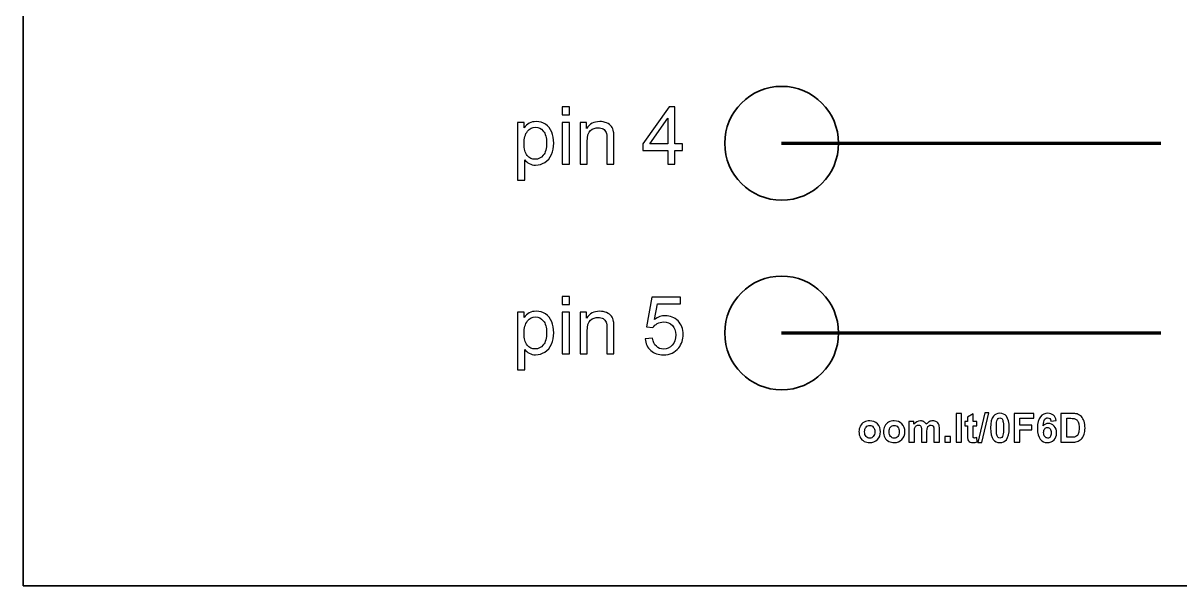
# Model space of a CAD drawing. Header units: centimetres. Extents: x -13 to -8, y -16.52 to -13.18.
# Drawn here: x -13 to -9.95, y -16.517 to -15.033 of the extents above; entities that cross this region are included whole.
import ezdxf

# ---------------------------------------------------------------- set-up
doc = ezdxf.new("R2010")
doc.units = ezdxf.units.CM
doc.header["$MEASUREMENT"] = 0
doc.layers.add('Layer 1', color=7, linetype='Continuous')

msp = doc.modelspace()

# ---------------------------------------------------------------- linework, layer by layer
at = {"layer": 'Layer 1', "color": 7, "lineweight": 35}
msp.add_lwpolyline([(-13, -16.51667), (-8, -16.51667), (-8, -13.18333), (-13, -13.18333), (-13, -16.51667)], close=True, dxfattribs=at)
at = {"layer": 'Layer 1', "color": 250, "lineweight": 35}
for centre in [(-11, -15.35), (-11, -15.85)]:
    msp.add_ellipse(centre, major_axis=(0, 0.15), ratio=1, dxfattribs=at)
at = {"layer": 'Layer 1', "color": 250}
for points, knots in [([(-11.57831, -15.27495), (-11.57831, -15.27495), (-11.57831, -15.25354), (-11.57831, -15.25354), (-11.57831, -15.25354), (-11.57831, -15.25354), (-11.55968, -15.25354), (-11.55968, -15.25354), (-11.55968, -15.25354), (-11.55968, -15.25354), (-11.55968, -15.27495), (-11.55968, -15.27495), (-11.55968, -15.27495), (-11.55968, -15.27495), (-11.57831, -15.27495), (-11.57831, -15.27495)], [0, 0, 0, 0, 0.25, 0.25, 0.25, 0.25, 0.5, 0.5, 0.5, 0.5, 0.75, 0.75, 0.75, 0.75, 1, 1, 1, 1]), ([(-11.30039, -15.40506), (-11.30039, -15.40506), (-11.30039, -15.36879), (-11.30039, -15.36879), (-11.30039, -15.36879), (-11.30039, -15.36879), (-11.36611, -15.36879), (-11.36611, -15.36879), (-11.36611, -15.36879), (-11.36611, -15.36879), (-11.36611, -15.35172), (-11.36611, -15.35172), (-11.36611, -15.35172), (-11.36611, -15.35172), (-11.29696, -15.25354), (-11.29696, -15.25354), (-11.29696, -15.25354), (-11.29696, -15.25354), (-11.28176, -15.25354), (-11.28176, -15.25354), (-11.28176, -15.25354), (-11.28176, -15.25354), (-11.28176, -15.35172), (-11.28176, -15.35172), (-11.28176, -15.35172), (-11.28176, -15.35172), (-11.2613, -15.35172), (-11.2613, -15.35172), (-11.2613, -15.35172), (-11.2613, -15.35172), (-11.2613, -15.36879), (-11.2613, -15.36879), (-11.2613, -15.36879), (-11.2613, -15.36879), (-11.28176, -15.36879), (-11.28176, -15.36879), (-11.28176, -15.36879), (-11.28176, -15.36879), (-11.28176, -15.40506), (-11.28176, -15.40506), (-11.28176, -15.40506), (-11.28176, -15.40506), (-11.30039, -15.40506), (-11.30039, -15.40506)], [0, 0, 0, 0, 0.0909091, 0.0909091, 0.0909091, 0.0909091, 0.1818182, 0.1818182, 0.1818182, 0.1818182, 0.2727273, 0.2727273, 0.2727273, 0.2727273, 0.3636364, 0.3636364, 0.3636364, 0.3636364, 0.4545455, 0.4545455, 0.4545455, 0.4545455, 0.5454545, 0.5454545, 0.5454545, 0.5454545, 0.6363636, 0.6363636, 0.6363636, 0.6363636, 0.7272727, 0.7272727, 0.7272727, 0.7272727, 0.8181818, 0.8181818, 0.8181818, 0.8181818, 0.9090909, 0.9090909, 0.9090909, 0.9090909, 1, 1, 1, 1]), ([(-11.6961, -15.44711), (-11.6961, -15.44711), (-11.6961, -15.29531), (-11.6961, -15.29531), (-11.6961, -15.29531), (-11.6961, -15.29531), (-11.67917, -15.29531), (-11.67917, -15.29531), (-11.67917, -15.29531), (-11.67917, -15.29531), (-11.67917, -15.30956), (-11.67917, -15.30956), (-11.67917, -15.30956), (-11.67518, -15.30399), (-11.67066, -15.29979), (-11.66562, -15.297), (-11.66562, -15.297), (-11.66061, -15.29422), (-11.65451, -15.2928), (-11.64735, -15.2928), (-11.64735, -15.2928), (-11.63796, -15.2928), (-11.62971, -15.29524), (-11.62254, -15.30004), (-11.62254, -15.30004), (-11.61535, -15.30487), (-11.60995, -15.31168), (-11.60632, -15.32046), (-11.60632, -15.32046), (-11.60265, -15.32925), (-11.60081, -15.33888), (-11.60081, -15.34936), (-11.60081, -15.34936), (-11.60081, -15.36057), (-11.60282, -15.3707), (-11.60688, -15.37969), (-11.60688, -15.37969), (-11.6109, -15.38869), (-11.61676, -15.39557), (-11.62445, -15.40037), (-11.62445, -15.40037), (-11.63214, -15.40513), (-11.64022, -15.40753), (-11.64869, -15.40753), (-11.64869, -15.40753), (-11.65489, -15.40753), (-11.66043, -15.40622), (-11.66537, -15.40361), (-11.66537, -15.40361), (-11.67031, -15.401), (-11.67433, -15.39769), (-11.67751, -15.3937), (-11.67751, -15.3937), (-11.67751, -15.3937), (-11.67751, -15.44711), (-11.67751, -15.44711), (-11.67751, -15.44711), (-11.67751, -15.44711), (-11.6961, -15.44711), (-11.6961, -15.44711)], [0, 0, 0, 0, 0.0666667, 0.0666667, 0.0666667, 0.0666667, 0.1333333, 0.1333333, 0.1333333, 0.1333333, 0.2, 0.2, 0.2, 0.2, 0.2666667, 0.2666667, 0.2666667, 0.2666667, 0.3333333, 0.3333333, 0.3333333, 0.3333333, 0.4, 0.4, 0.4, 0.4, 0.4666667, 0.4666667, 0.4666667, 0.4666667, 0.5333333, 0.5333333, 0.5333333, 0.5333333, 0.6, 0.6, 0.6, 0.6, 0.6666667, 0.6666667, 0.6666667, 0.6666667, 0.7333333, 0.7333333, 0.7333333, 0.7333333, 0.8, 0.8, 0.8, 0.8, 0.8666667, 0.8666667, 0.8666667, 0.8666667, 0.9333333, 0.9333333, 0.9333333, 0.9333333, 1, 1, 1, 1]), ([(-11.67927, -15.3508), (-11.67927, -15.36491), (-11.67641, -15.37536), (-11.6707, -15.38213), (-11.6707, -15.38213), (-11.66498, -15.38887), (-11.65803, -15.39225), (-11.64992, -15.39225), (-11.64992, -15.39225), (-11.64167, -15.39225), (-11.63457, -15.38876), (-11.62868, -15.38174), (-11.62868, -15.38174), (-11.62279, -15.37476), (-11.61983, -15.36393), (-11.61983, -15.34925), (-11.61983, -15.34925), (-11.61983, -15.33524), (-11.62272, -15.3248), (-11.62847, -15.31782), (-11.62847, -15.31782), (-11.63422, -15.31087), (-11.6411, -15.30737), (-11.64907, -15.30737), (-11.64907, -15.30737), (-11.65701, -15.30737), (-11.66403, -15.31108), (-11.67013, -15.31849), (-11.67013, -15.31849), (-11.67624, -15.3259), (-11.67927, -15.33669), (-11.67927, -15.3508)], [0, 0, 0, 0, 0.125, 0.125, 0.125, 0.125, 0.25, 0.25, 0.25, 0.25, 0.375, 0.375, 0.375, 0.375, 0.5, 0.5, 0.5, 0.5, 0.625, 0.625, 0.625, 0.625, 0.75, 0.75, 0.75, 0.75, 0.875, 0.875, 0.875, 0.875, 1, 1, 1, 1]), ([(-11.57831, -15.40506), (-11.57831, -15.40506), (-11.57831, -15.29531), (-11.57831, -15.29531), (-11.57831, -15.29531), (-11.57831, -15.29531), (-11.55968, -15.29531), (-11.55968, -15.29531), (-11.55968, -15.29531), (-11.55968, -15.29531), (-11.55968, -15.40506), (-11.55968, -15.40506), (-11.55968, -15.40506), (-11.55968, -15.40506), (-11.57831, -15.40506), (-11.57831, -15.40506)], [0, 0, 0, 0, 0.25, 0.25, 0.25, 0.25, 0.5, 0.5, 0.5, 0.5, 0.75, 0.75, 0.75, 0.75, 1, 1, 1, 1]), ([(-11.53135, -15.40506), (-11.53135, -15.40506), (-11.53135, -15.29531), (-11.53135, -15.29531), (-11.53135, -15.29531), (-11.53135, -15.29531), (-11.51463, -15.29531), (-11.51463, -15.29531), (-11.51463, -15.29531), (-11.51463, -15.29531), (-11.51463, -15.3109), (-11.51463, -15.3109), (-11.51463, -15.3109), (-11.50655, -15.29884), (-11.49491, -15.2928), (-11.4797, -15.2928), (-11.4797, -15.2928), (-11.47307, -15.2928), (-11.467, -15.294), (-11.46146, -15.29637), (-11.46146, -15.29637), (-11.45589, -15.29877), (-11.45176, -15.30187), (-11.44901, -15.30575), (-11.44901, -15.30575), (-11.44622, -15.3096), (-11.44432, -15.31418), (-11.44319, -15.31947), (-11.44319, -15.31947), (-11.44252, -15.32293), (-11.44217, -15.32896), (-11.44217, -15.33757), (-11.44217, -15.33757), (-11.44217, -15.33757), (-11.44217, -15.40506), (-11.44217, -15.40506), (-11.44217, -15.40506), (-11.44217, -15.40506), (-11.46079, -15.40506), (-11.46079, -15.40506), (-11.46079, -15.40506), (-11.46079, -15.40506), (-11.46079, -15.33828), (-11.46079, -15.33828), (-11.46079, -15.33828), (-11.46079, -15.33073), (-11.4615, -15.32505), (-11.46295, -15.32127), (-11.46295, -15.32127), (-11.46439, -15.31753), (-11.46697, -15.31454), (-11.47064, -15.31231), (-11.47064, -15.31231), (-11.47434, -15.31006), (-11.47864, -15.30893), (-11.48362, -15.30893), (-11.48362, -15.30893), (-11.49156, -15.30893), (-11.49836, -15.31147), (-11.50415, -15.31648), (-11.50415, -15.31648), (-11.5099, -15.32152), (-11.51276, -15.33105), (-11.51276, -15.34512), (-11.51276, -15.34512), (-11.51276, -15.34512), (-11.51276, -15.40506), (-11.51276, -15.40506), (-11.51276, -15.40506), (-11.51276, -15.40506), (-11.53135, -15.40506), (-11.53135, -15.40506)], [0, 0, 0, 0, 0.0555556, 0.0555556, 0.0555556, 0.0555556, 0.1111111, 0.1111111, 0.1111111, 0.1111111, 0.1666667, 0.1666667, 0.1666667, 0.1666667, 0.2222222, 0.2222222, 0.2222222, 0.2222222, 0.2777778, 0.2777778, 0.2777778, 0.2777778, 0.3333333, 0.3333333, 0.3333333, 0.3333333, 0.3888889, 0.3888889, 0.3888889, 0.3888889, 0.4444444, 0.4444444, 0.4444444, 0.4444444, 0.5, 0.5, 0.5, 0.5, 0.5555556, 0.5555556, 0.5555556, 0.5555556, 0.6111111, 0.6111111, 0.6111111, 0.6111111, 0.6666667, 0.6666667, 0.6666667, 0.6666667, 0.7222222, 0.7222222, 0.7222222, 0.7222222, 0.7777778, 0.7777778, 0.7777778, 0.7777778, 0.8333333, 0.8333333, 0.8333333, 0.8333333, 0.8888889, 0.8888889, 0.8888889, 0.8888889, 0.9444444, 0.9444444, 0.9444444, 0.9444444, 1, 1, 1, 1]), ([(-11.30039, -15.35172), (-11.30039, -15.35172), (-11.30039, -15.28342), (-11.30039, -15.28342), (-11.30039, -15.28342), (-11.30039, -15.28342), (-11.3478, -15.35172), (-11.3478, -15.35172), (-11.3478, -15.35172), (-11.3478, -15.35172), (-11.30039, -15.35172), (-11.30039, -15.35172)], [0, 0, 0, 0, 0.3333333, 0.3333333, 0.3333333, 0.3333333, 0.6666667, 0.6666667, 0.6666667, 0.6666667, 1, 1, 1, 1]), ([(-11.57831, -15.77495), (-11.57831, -15.77495), (-11.57831, -15.75354), (-11.57831, -15.75354), (-11.57831, -15.75354), (-11.57831, -15.75354), (-11.55968, -15.75354), (-11.55968, -15.75354), (-11.55968, -15.75354), (-11.55968, -15.75354), (-11.55968, -15.77495), (-11.55968, -15.77495), (-11.55968, -15.77495), (-11.55968, -15.77495), (-11.57831, -15.77495), (-11.57831, -15.77495)], [0, 0, 0, 0, 0.25, 0.25, 0.25, 0.25, 0.5, 0.5, 0.5, 0.5, 0.75, 0.75, 0.75, 0.75, 1, 1, 1, 1]), ([(-11.36001, -15.86537), (-11.36001, -15.86537), (-11.34046, -15.86371), (-11.34046, -15.86371), (-11.34046, -15.86371), (-11.33902, -15.87324), (-11.33566, -15.88037), (-11.33041, -15.88516), (-11.33041, -15.88516), (-11.32512, -15.88996), (-11.31877, -15.89236), (-11.31132, -15.89236), (-11.31132, -15.89236), (-11.30236, -15.89236), (-11.29478, -15.88897), (-11.2886, -15.88223), (-11.2886, -15.88223), (-11.28239, -15.87546), (-11.27929, -15.8665), (-11.27929, -15.85535), (-11.27929, -15.85535), (-11.27929, -15.84473), (-11.28225, -15.83637), (-11.28821, -15.83023), (-11.28821, -15.83023), (-11.29418, -15.8241), (-11.30197, -15.82103), (-11.31164, -15.82103), (-11.31164, -15.82103), (-11.31764, -15.82103), (-11.32303, -15.8224), (-11.32787, -15.82512), (-11.32787, -15.82512), (-11.3327, -15.82784), (-11.33648, -15.83136), (-11.33923, -15.8357), (-11.33923, -15.8357), (-11.33923, -15.8357), (-11.35669, -15.83344), (-11.35669, -15.83344), (-11.35669, -15.83344), (-11.35669, -15.83344), (-11.34201, -15.75562), (-11.34201, -15.75562), (-11.34201, -15.75562), (-11.34201, -15.75562), (-11.26666, -15.75562), (-11.26666, -15.75562), (-11.26666, -15.75562), (-11.26666, -15.75562), (-11.26666, -15.7734), (-11.26666, -15.7734), (-11.26666, -15.7734), (-11.26666, -15.7734), (-11.32713, -15.7734), (-11.32713, -15.7734), (-11.32713, -15.7734), (-11.32713, -15.7734), (-11.33531, -15.81411), (-11.33531, -15.81411), (-11.33531, -15.81411), (-11.32621, -15.80776), (-11.31665, -15.80459), (-11.30666, -15.80459), (-11.30666, -15.80459), (-11.29344, -15.80459), (-11.28229, -15.80917), (-11.27319, -15.81835), (-11.27319, -15.81835), (-11.26408, -15.82752), (-11.25953, -15.8393), (-11.25953, -15.85369), (-11.25953, -15.85369), (-11.25953, -15.86742), (-11.26355, -15.87927), (-11.27153, -15.88926), (-11.27153, -15.88926), (-11.28126, -15.9015), (-11.29453, -15.90764), (-11.31132, -15.90764), (-11.31132, -15.90764), (-11.32512, -15.90764), (-11.33637, -15.90379), (-11.34508, -15.89606), (-11.34508, -15.89606), (-11.3538, -15.88834), (-11.35877, -15.87811), (-11.36001, -15.86537)], [0, 0, 0, 0, 0.0454545, 0.0454545, 0.0454545, 0.0454545, 0.0909091, 0.0909091, 0.0909091, 0.0909091, 0.1363636, 0.1363636, 0.1363636, 0.1363636, 0.1818182, 0.1818182, 0.1818182, 0.1818182, 0.2272727, 0.2272727, 0.2272727, 0.2272727, 0.2727273, 0.2727273, 0.2727273, 0.2727273, 0.3181818, 0.3181818, 0.3181818, 0.3181818, 0.3636364, 0.3636364, 0.3636364, 0.3636364, 0.4090909, 0.4090909, 0.4090909, 0.4090909, 0.4545455, 0.4545455, 0.4545455, 0.4545455, 0.5, 0.5, 0.5, 0.5, 0.5454545, 0.5454545, 0.5454545, 0.5454545, 0.5909091, 0.5909091, 0.5909091, 0.5909091, 0.6363636, 0.6363636, 0.6363636, 0.6363636, 0.6818182, 0.6818182, 0.6818182, 0.6818182, 0.7272727, 0.7272727, 0.7272727, 0.7272727, 0.7727273, 0.7727273, 0.7727273, 0.7727273, 0.8181818, 0.8181818, 0.8181818, 0.8181818, 0.8636364, 0.8636364, 0.8636364, 0.8636364, 0.9090909, 0.9090909, 0.9090909, 0.9090909, 0.9545455, 0.9545455, 0.9545455, 0.9545455, 1, 1, 1, 1]), ([(-11.6961, -15.94711), (-11.6961, -15.94711), (-11.6961, -15.79531), (-11.6961, -15.79531), (-11.6961, -15.79531), (-11.6961, -15.79531), (-11.67917, -15.79531), (-11.67917, -15.79531), (-11.67917, -15.79531), (-11.67917, -15.79531), (-11.67917, -15.80956), (-11.67917, -15.80956), (-11.67917, -15.80956), (-11.67518, -15.80399), (-11.67066, -15.79979), (-11.66562, -15.797), (-11.66562, -15.797), (-11.66061, -15.79422), (-11.65451, -15.7928), (-11.64735, -15.7928), (-11.64735, -15.7928), (-11.63796, -15.7928), (-11.62971, -15.79524), (-11.62254, -15.80004), (-11.62254, -15.80004), (-11.61535, -15.80487), (-11.60995, -15.81168), (-11.60632, -15.82046), (-11.60632, -15.82046), (-11.60265, -15.82925), (-11.60081, -15.83888), (-11.60081, -15.84936), (-11.60081, -15.84936), (-11.60081, -15.86057), (-11.60282, -15.8707), (-11.60688, -15.87969), (-11.60688, -15.87969), (-11.6109, -15.88869), (-11.61676, -15.89557), (-11.62445, -15.90037), (-11.62445, -15.90037), (-11.63214, -15.90513), (-11.64022, -15.90753), (-11.64869, -15.90753), (-11.64869, -15.90753), (-11.65489, -15.90753), (-11.66043, -15.90622), (-11.66537, -15.90361), (-11.66537, -15.90361), (-11.67031, -15.901), (-11.67433, -15.89769), (-11.67751, -15.8937), (-11.67751, -15.8937), (-11.67751, -15.8937), (-11.67751, -15.94711), (-11.67751, -15.94711), (-11.67751, -15.94711), (-11.67751, -15.94711), (-11.6961, -15.94711), (-11.6961, -15.94711)], [0, 0, 0, 0, 0.0666667, 0.0666667, 0.0666667, 0.0666667, 0.1333333, 0.1333333, 0.1333333, 0.1333333, 0.2, 0.2, 0.2, 0.2, 0.2666667, 0.2666667, 0.2666667, 0.2666667, 0.3333333, 0.3333333, 0.3333333, 0.3333333, 0.4, 0.4, 0.4, 0.4, 0.4666667, 0.4666667, 0.4666667, 0.4666667, 0.5333333, 0.5333333, 0.5333333, 0.5333333, 0.6, 0.6, 0.6, 0.6, 0.6666667, 0.6666667, 0.6666667, 0.6666667, 0.7333333, 0.7333333, 0.7333333, 0.7333333, 0.8, 0.8, 0.8, 0.8, 0.8666667, 0.8666667, 0.8666667, 0.8666667, 0.9333333, 0.9333333, 0.9333333, 0.9333333, 1, 1, 1, 1]), ([(-11.57831, -15.90506), (-11.57831, -15.90506), (-11.57831, -15.79531), (-11.57831, -15.79531), (-11.57831, -15.79531), (-11.57831, -15.79531), (-11.55968, -15.79531), (-11.55968, -15.79531), (-11.55968, -15.79531), (-11.55968, -15.79531), (-11.55968, -15.90506), (-11.55968, -15.90506), (-11.55968, -15.90506), (-11.55968, -15.90506), (-11.57831, -15.90506), (-11.57831, -15.90506)], [0, 0, 0, 0, 0.25, 0.25, 0.25, 0.25, 0.5, 0.5, 0.5, 0.5, 0.75, 0.75, 0.75, 0.75, 1, 1, 1, 1]), ([(-11.53135, -15.90506), (-11.53135, -15.90506), (-11.53135, -15.79531), (-11.53135, -15.79531), (-11.53135, -15.79531), (-11.53135, -15.79531), (-11.51463, -15.79531), (-11.51463, -15.79531), (-11.51463, -15.79531), (-11.51463, -15.79531), (-11.51463, -15.8109), (-11.51463, -15.8109), (-11.51463, -15.8109), (-11.50655, -15.79884), (-11.49491, -15.7928), (-11.4797, -15.7928), (-11.4797, -15.7928), (-11.47307, -15.7928), (-11.467, -15.794), (-11.46146, -15.79637), (-11.46146, -15.79637), (-11.45589, -15.79877), (-11.45176, -15.80187), (-11.44901, -15.80575), (-11.44901, -15.80575), (-11.44622, -15.8096), (-11.44432, -15.81418), (-11.44319, -15.81947), (-11.44319, -15.81947), (-11.44252, -15.82293), (-11.44217, -15.82896), (-11.44217, -15.83757), (-11.44217, -15.83757), (-11.44217, -15.83757), (-11.44217, -15.90506), (-11.44217, -15.90506), (-11.44217, -15.90506), (-11.44217, -15.90506), (-11.46079, -15.90506), (-11.46079, -15.90506), (-11.46079, -15.90506), (-11.46079, -15.90506), (-11.46079, -15.83828), (-11.46079, -15.83828), (-11.46079, -15.83828), (-11.46079, -15.83073), (-11.4615, -15.82505), (-11.46295, -15.82127), (-11.46295, -15.82127), (-11.46439, -15.81753), (-11.46697, -15.81454), (-11.47064, -15.81231), (-11.47064, -15.81231), (-11.47434, -15.81006), (-11.47864, -15.80893), (-11.48362, -15.80893), (-11.48362, -15.80893), (-11.49156, -15.80893), (-11.49836, -15.81147), (-11.50415, -15.81648), (-11.50415, -15.81648), (-11.5099, -15.82152), (-11.51276, -15.83105), (-11.51276, -15.84512), (-11.51276, -15.84512), (-11.51276, -15.84512), (-11.51276, -15.90506), (-11.51276, -15.90506), (-11.51276, -15.90506), (-11.51276, -15.90506), (-11.53135, -15.90506), (-11.53135, -15.90506)], [0, 0, 0, 0, 0.0555556, 0.0555556, 0.0555556, 0.0555556, 0.1111111, 0.1111111, 0.1111111, 0.1111111, 0.1666667, 0.1666667, 0.1666667, 0.1666667, 0.2222222, 0.2222222, 0.2222222, 0.2222222, 0.2777778, 0.2777778, 0.2777778, 0.2777778, 0.3333333, 0.3333333, 0.3333333, 0.3333333, 0.3888889, 0.3888889, 0.3888889, 0.3888889, 0.4444444, 0.4444444, 0.4444444, 0.4444444, 0.5, 0.5, 0.5, 0.5, 0.5555556, 0.5555556, 0.5555556, 0.5555556, 0.6111111, 0.6111111, 0.6111111, 0.6111111, 0.6666667, 0.6666667, 0.6666667, 0.6666667, 0.7222222, 0.7222222, 0.7222222, 0.7222222, 0.7777778, 0.7777778, 0.7777778, 0.7777778, 0.8333333, 0.8333333, 0.8333333, 0.8333333, 0.8888889, 0.8888889, 0.8888889, 0.8888889, 0.9444444, 0.9444444, 0.9444444, 0.9444444, 1, 1, 1, 1]), ([(-11.67927, -15.8508), (-11.67927, -15.86491), (-11.67641, -15.87536), (-11.6707, -15.88213), (-11.6707, -15.88213), (-11.66498, -15.88887), (-11.65803, -15.89225), (-11.64992, -15.89225), (-11.64992, -15.89225), (-11.64167, -15.89225), (-11.63457, -15.88876), (-11.62868, -15.88174), (-11.62868, -15.88174), (-11.62279, -15.87476), (-11.61983, -15.86393), (-11.61983, -15.84925), (-11.61983, -15.84925), (-11.61983, -15.83524), (-11.62272, -15.8248), (-11.62847, -15.81782), (-11.62847, -15.81782), (-11.63422, -15.81087), (-11.6411, -15.80737), (-11.64907, -15.80737), (-11.64907, -15.80737), (-11.65701, -15.80737), (-11.66403, -15.81108), (-11.67013, -15.81849), (-11.67013, -15.81849), (-11.67624, -15.8259), (-11.67927, -15.83669), (-11.67927, -15.8508)], [0, 0, 0, 0, 0.125, 0.125, 0.125, 0.125, 0.25, 0.25, 0.25, 0.25, 0.375, 0.375, 0.375, 0.375, 0.5, 0.5, 0.5, 0.5, 0.625, 0.625, 0.625, 0.625, 0.75, 0.75, 0.75, 0.75, 0.875, 0.875, 0.875, 0.875, 1, 1, 1, 1]), ([(-10.53998, -16.13788), (-10.53998, -16.13788), (-10.53998, -16.06212), (-10.53998, -16.06212), (-10.53998, -16.06212), (-10.53998, -16.06212), (-10.52546, -16.06212), (-10.52546, -16.06212), (-10.52546, -16.06212), (-10.52546, -16.06212), (-10.52546, -16.13788), (-10.52546, -16.13788), (-10.52546, -16.13788), (-10.52546, -16.13788), (-10.53998, -16.13788), (-10.53998, -16.13788)], [0, 0, 0, 0, 0.25, 0.25, 0.25, 0.25, 0.5, 0.5, 0.5, 0.5, 0.75, 0.75, 0.75, 0.75, 1, 1, 1, 1]), ([(-10.48543, -16.08301), (-10.48543, -16.08301), (-10.48543, -16.09458), (-10.48543, -16.09458), (-10.48543, -16.09458), (-10.48543, -16.09458), (-10.49534, -16.09458), (-10.49534, -16.09458), (-10.49534, -16.09458), (-10.49534, -16.09458), (-10.49534, -16.1167), (-10.49534, -16.1167), (-10.49534, -16.1167), (-10.49534, -16.12118), (-10.49525, -16.12379), (-10.49506, -16.12453), (-10.49506, -16.12453), (-10.49486, -16.12527), (-10.49444, -16.12587), (-10.49377, -16.12636), (-10.49377, -16.12636), (-10.4931, -16.12684), (-10.49227, -16.12709), (-10.49132, -16.12709), (-10.49132, -16.12709), (-10.48996, -16.12709), (-10.48802, -16.12661), (-10.48546, -16.12569), (-10.48546, -16.12569), (-10.48546, -16.12569), (-10.48423, -16.13695), (-10.48423, -16.13695), (-10.48423, -16.13695), (-10.48761, -16.13839), (-10.49142, -16.13911), (-10.49571, -16.13911), (-10.49571, -16.13911), (-10.49832, -16.13911), (-10.50068, -16.13867), (-10.50278, -16.13781), (-10.50278, -16.13781), (-10.50488, -16.13693), (-10.50642, -16.13578), (-10.5074, -16.13439), (-10.5074, -16.13439), (-10.50839, -16.13299), (-10.50906, -16.13111), (-10.50945, -16.12873), (-10.50945, -16.12873), (-10.50975, -16.12705), (-10.50991, -16.12363), (-10.50991, -16.1185), (-10.50991, -16.1185), (-10.50991, -16.1185), (-10.50991, -16.09458), (-10.50991, -16.09458), (-10.50991, -16.09458), (-10.50991, -16.09458), (-10.51657, -16.09458), (-10.51657, -16.09458), (-10.51657, -16.09458), (-10.51657, -16.09458), (-10.51657, -16.08301), (-10.51657, -16.08301), (-10.51657, -16.08301), (-10.51657, -16.08301), (-10.50991, -16.08301), (-10.50991, -16.08301), (-10.50991, -16.08301), (-10.50991, -16.08301), (-10.50991, -16.07209), (-10.50991, -16.07209), (-10.50991, -16.07209), (-10.50991, -16.07209), (-10.49534, -16.06362), (-10.49534, -16.06362), (-10.49534, -16.06362), (-10.49534, -16.06362), (-10.49534, -16.08301), (-10.49534, -16.08301), (-10.49534, -16.08301), (-10.49534, -16.08301), (-10.48543, -16.08301), (-10.48543, -16.08301)], [0, 0, 0, 0, 0.047619, 0.047619, 0.047619, 0.047619, 0.0952381, 0.0952381, 0.0952381, 0.0952381, 0.1428571, 0.1428571, 0.1428571, 0.1428571, 0.1904762, 0.1904762, 0.1904762, 0.1904762, 0.2380952, 0.2380952, 0.2380952, 0.2380952, 0.2857143, 0.2857143, 0.2857143, 0.2857143, 0.3333333, 0.3333333, 0.3333333, 0.3333333, 0.3809524, 0.3809524, 0.3809524, 0.3809524, 0.4285714, 0.4285714, 0.4285714, 0.4285714, 0.4761905, 0.4761905, 0.4761905, 0.4761905, 0.5238095, 0.5238095, 0.5238095, 0.5238095, 0.5714286, 0.5714286, 0.5714286, 0.5714286, 0.6190476, 0.6190476, 0.6190476, 0.6190476, 0.6666667, 0.6666667, 0.6666667, 0.6666667, 0.7142857, 0.7142857, 0.7142857, 0.7142857, 0.7619048, 0.7619048, 0.7619048, 0.7619048, 0.8095238, 0.8095238, 0.8095238, 0.8095238, 0.8571429, 0.8571429, 0.8571429, 0.8571429, 0.9047619, 0.9047619, 0.9047619, 0.9047619, 0.952381, 0.952381, 0.952381, 0.952381, 1, 1, 1, 1]), ([(-10.4831, -16.13917), (-10.4831, -16.13917), (-10.46433, -16.06084), (-10.46433, -16.06084), (-10.46433, -16.06084), (-10.46433, -16.06084), (-10.45343, -16.06084), (-10.45343, -16.06084), (-10.45343, -16.06084), (-10.45343, -16.06084), (-10.47239, -16.13917), (-10.47239, -16.13917), (-10.47239, -16.13917), (-10.47239, -16.13917), (-10.4831, -16.13917), (-10.4831, -16.13917)], [0, 0, 0, 0, 0.25, 0.25, 0.25, 0.25, 0.5, 0.5, 0.5, 0.5, 0.75, 0.75, 0.75, 0.75, 1, 1, 1, 1]), ([(-10.42451, -16.06181), (-10.41715, -16.06181), (-10.41142, -16.06443), (-10.40729, -16.06967), (-10.40729, -16.06967), (-10.40237, -16.07586), (-10.3999, -16.08615), (-10.3999, -16.10052), (-10.3999, -16.10052), (-10.3999, -16.11484), (-10.40239, -16.12515), (-10.40735, -16.13142), (-10.40735, -16.13142), (-10.41144, -16.13659), (-10.41715, -16.13917), (-10.42451, -16.13917), (-10.42451, -16.13917), (-10.43186, -16.13917), (-10.43781, -16.13635), (-10.44232, -16.13067), (-10.44232, -16.13067), (-10.44684, -16.125), (-10.4491, -16.1149), (-10.4491, -16.10036), (-10.4491, -16.10036), (-10.4491, -16.08609), (-10.44661, -16.07583), (-10.44165, -16.06957), (-10.44165, -16.06957), (-10.43756, -16.0644), (-10.43184, -16.06181), (-10.42451, -16.06181)], [0, 0, 0, 0, 0.125, 0.125, 0.125, 0.125, 0.25, 0.25, 0.25, 0.25, 0.375, 0.375, 0.375, 0.375, 0.5, 0.5, 0.5, 0.5, 0.625, 0.625, 0.625, 0.625, 0.75, 0.75, 0.75, 0.75, 0.875, 0.875, 0.875, 0.875, 1, 1, 1, 1]), ([(-10.38688, -16.13788), (-10.38688, -16.13788), (-10.38688, -16.06212), (-10.38688, -16.06212), (-10.38688, -16.06212), (-10.38688, -16.06212), (-10.33494, -16.06212), (-10.33494, -16.06212), (-10.33494, -16.06212), (-10.33494, -16.06212), (-10.33494, -16.07495), (-10.33494, -16.07495), (-10.33494, -16.07495), (-10.33494, -16.07495), (-10.37157, -16.07495), (-10.37157, -16.07495), (-10.37157, -16.07495), (-10.37157, -16.07495), (-10.37157, -16.09287), (-10.37157, -16.09287), (-10.37157, -16.09287), (-10.37157, -16.09287), (-10.33995, -16.09287), (-10.33995, -16.09287), (-10.33995, -16.09287), (-10.33995, -16.09287), (-10.33995, -16.10569), (-10.33995, -16.10569), (-10.33995, -16.10569), (-10.33995, -16.10569), (-10.37157, -16.10569), (-10.37157, -16.10569), (-10.37157, -16.10569), (-10.37157, -16.10569), (-10.37157, -16.13788), (-10.37157, -16.13788), (-10.37157, -16.13788), (-10.37157, -16.13788), (-10.38688, -16.13788), (-10.38688, -16.13788)], [0, 0, 0, 0, 0.1, 0.1, 0.1, 0.1, 0.2, 0.2, 0.2, 0.2, 0.3, 0.3, 0.3, 0.3, 0.4, 0.4, 0.4, 0.4, 0.5, 0.5, 0.5, 0.5, 0.6, 0.6, 0.6, 0.6, 0.7, 0.7, 0.7, 0.7, 0.8, 0.8, 0.8, 0.8, 0.9, 0.9, 0.9, 0.9, 1, 1, 1, 1]), ([(-10.27635, -16.08068), (-10.27635, -16.08068), (-10.29041, -16.08223), (-10.29041, -16.08223), (-10.29041, -16.08223), (-10.29074, -16.07934), (-10.29164, -16.0772), (-10.29309, -16.07581), (-10.29309, -16.07581), (-10.29453, -16.07443), (-10.29642, -16.07375), (-10.29873, -16.07375), (-10.29873, -16.07375), (-10.30178, -16.07375), (-10.30438, -16.07512), (-10.30651, -16.07789), (-10.30651, -16.07789), (-10.30863, -16.08064), (-10.30995, -16.08638), (-10.31051, -16.09509), (-10.31051, -16.09509), (-10.30688, -16.09082), (-10.3024, -16.08869), (-10.29702, -16.08869), (-10.29702, -16.08869), (-10.29095, -16.08869), (-10.28577, -16.091), (-10.28145, -16.09562), (-10.28145, -16.09562), (-10.27712, -16.10022), (-10.27496, -16.10618), (-10.27496, -16.11349), (-10.27496, -16.11349), (-10.27496, -16.12125), (-10.27723, -16.12746), (-10.28178, -16.13215), (-10.28178, -16.13215), (-10.28631, -16.13682), (-10.29217, -16.13917), (-10.2993, -16.13917), (-10.2993, -16.13917), (-10.30693, -16.13917), (-10.31323, -16.1362), (-10.31815, -16.13026), (-10.31815, -16.13026), (-10.32307, -16.12432), (-10.32554, -16.11458), (-10.32554, -16.10103), (-10.32554, -16.10103), (-10.32554, -16.08715), (-10.32298, -16.07715), (-10.31785, -16.07101), (-10.31785, -16.07101), (-10.31272, -16.06487), (-10.30605, -16.06181), (-10.29785, -16.06181), (-10.29785, -16.06181), (-10.2921, -16.06181), (-10.28734, -16.06343), (-10.28356, -16.06664), (-10.28356, -16.06664), (-10.27979, -16.06987), (-10.27739, -16.07454), (-10.27635, -16.08068)], [0, 0, 0, 0, 0.0625, 0.0625, 0.0625, 0.0625, 0.125, 0.125, 0.125, 0.125, 0.1875, 0.1875, 0.1875, 0.1875, 0.25, 0.25, 0.25, 0.25, 0.3125, 0.3125, 0.3125, 0.3125, 0.375, 0.375, 0.375, 0.375, 0.4375, 0.4375, 0.4375, 0.4375, 0.5, 0.5, 0.5, 0.5, 0.5625, 0.5625, 0.5625, 0.5625, 0.625, 0.625, 0.625, 0.625, 0.6875, 0.6875, 0.6875, 0.6875, 0.75, 0.75, 0.75, 0.75, 0.8125, 0.8125, 0.8125, 0.8125, 0.875, 0.875, 0.875, 0.875, 0.9375, 0.9375, 0.9375, 0.9375, 1, 1, 1, 1]), ([(-10.26352, -16.06212), (-10.26352, -16.06212), (-10.23557, -16.06212), (-10.23557, -16.06212), (-10.23557, -16.06212), (-10.22927, -16.06212), (-10.22447, -16.0626), (-10.22116, -16.06357), (-10.22116, -16.06357), (-10.21671, -16.06487), (-10.2129, -16.0672), (-10.20975, -16.07055), (-10.20975, -16.07055), (-10.20657, -16.07389), (-10.20415, -16.07798), (-10.2025, -16.08281), (-10.2025, -16.08281), (-10.20086, -16.08766), (-10.20003, -16.09363), (-10.20003, -16.10073), (-10.20003, -16.10073), (-10.20003, -16.10696), (-10.2008, -16.11234), (-10.20236, -16.11686), (-10.20236, -16.11686), (-10.20424, -16.12236), (-10.20694, -16.12682), (-10.21047, -16.13022), (-10.21047, -16.13022), (-10.21311, -16.13282), (-10.2167, -16.13483), (-10.22121, -16.13627), (-10.22121, -16.13627), (-10.22458, -16.13735), (-10.22909, -16.13788), (-10.23476, -16.13788), (-10.23476, -16.13788), (-10.23476, -16.13788), (-10.26352, -16.13788), (-10.26352, -16.13788), (-10.26352, -16.13788), (-10.26352, -16.13788), (-10.26352, -16.06212), (-10.26352, -16.06212)], [0, 0, 0, 0, 0.0909091, 0.0909091, 0.0909091, 0.0909091, 0.1818182, 0.1818182, 0.1818182, 0.1818182, 0.2727273, 0.2727273, 0.2727273, 0.2727273, 0.3636364, 0.3636364, 0.3636364, 0.3636364, 0.4545455, 0.4545455, 0.4545455, 0.4545455, 0.5454545, 0.5454545, 0.5454545, 0.5454545, 0.6363636, 0.6363636, 0.6363636, 0.6363636, 0.7272727, 0.7272727, 0.7272727, 0.7272727, 0.8181818, 0.8181818, 0.8181818, 0.8181818, 0.9090909, 0.9090909, 0.9090909, 0.9090909, 1, 1, 1, 1]), ([(-10.79613, -16.10966), (-10.79613, -16.10484), (-10.79493, -16.10017), (-10.79256, -16.09565), (-10.79256, -16.09565), (-10.79018, -16.09116), (-10.78681, -16.0877), (-10.78246, -16.08534), (-10.78246, -16.08534), (-10.7781, -16.08295), (-10.77323, -16.08175), (-10.76785, -16.08175), (-10.76785, -16.08175), (-10.75956, -16.08175), (-10.75275, -16.08445), (-10.74744, -16.08985), (-10.74744, -16.08985), (-10.74214, -16.09525), (-10.73949, -16.10206), (-10.73949, -16.11029), (-10.73949, -16.11029), (-10.73949, -16.11858), (-10.74217, -16.12546), (-10.74752, -16.13093), (-10.74752, -16.13093), (-10.75288, -16.1364), (-10.75962, -16.13911), (-10.76775, -16.13911), (-10.76775, -16.13911), (-10.77279, -16.13911), (-10.77757, -16.13799), (-10.78214, -16.13571), (-10.78214, -16.13571), (-10.78671, -16.13344), (-10.79018, -16.1301), (-10.79256, -16.12571), (-10.79256, -16.12571), (-10.79493, -16.12132), (-10.79613, -16.11597), (-10.79613, -16.10966)], [0, 0, 0, 0, 0.1, 0.1, 0.1, 0.1, 0.2, 0.2, 0.2, 0.2, 0.3, 0.3, 0.3, 0.3, 0.4, 0.4, 0.4, 0.4, 0.5, 0.5, 0.5, 0.5, 0.6, 0.6, 0.6, 0.6, 0.7, 0.7, 0.7, 0.7, 0.8, 0.8, 0.8, 0.8, 0.9, 0.9, 0.9, 0.9, 1, 1, 1, 1]), ([(-10.78124, -16.11043), (-10.78124, -16.11588), (-10.77995, -16.12005), (-10.77736, -16.12294), (-10.77736, -16.12294), (-10.77478, -16.12583), (-10.77159, -16.12728), (-10.7678, -16.12728), (-10.7678, -16.12728), (-10.76401, -16.12728), (-10.76083, -16.12583), (-10.75827, -16.12294), (-10.75827, -16.12294), (-10.7557, -16.12005), (-10.75441, -16.11585), (-10.75441, -16.11033), (-10.75441, -16.11033), (-10.75441, -16.10497), (-10.7557, -16.10082), (-10.75827, -16.09793), (-10.75827, -16.09793), (-10.76083, -16.09504), (-10.76401, -16.09359), (-10.7678, -16.09359), (-10.7678, -16.09359), (-10.77159, -16.09359), (-10.77478, -16.09504), (-10.77736, -16.09793), (-10.77736, -16.09793), (-10.77995, -16.10082), (-10.78124, -16.105), (-10.78124, -16.11043)], [0, 0, 0, 0, 0.125, 0.125, 0.125, 0.125, 0.25, 0.25, 0.25, 0.25, 0.375, 0.375, 0.375, 0.375, 0.5, 0.5, 0.5, 0.5, 0.625, 0.625, 0.625, 0.625, 0.75, 0.75, 0.75, 0.75, 0.875, 0.875, 0.875, 0.875, 1, 1, 1, 1]), ([(-10.73149, -16.10966), (-10.73149, -16.10484), (-10.73029, -16.10017), (-10.72792, -16.09565), (-10.72792, -16.09565), (-10.72554, -16.09116), (-10.72217, -16.0877), (-10.71782, -16.08534), (-10.71782, -16.08534), (-10.71346, -16.08295), (-10.70859, -16.08175), (-10.70321, -16.08175), (-10.70321, -16.08175), (-10.69492, -16.08175), (-10.68811, -16.08445), (-10.6828, -16.08985), (-10.6828, -16.08985), (-10.6775, -16.09525), (-10.67485, -16.10206), (-10.67485, -16.11029), (-10.67485, -16.11029), (-10.67485, -16.11858), (-10.67753, -16.12546), (-10.68288, -16.13093), (-10.68288, -16.13093), (-10.68824, -16.1364), (-10.69498, -16.13911), (-10.70311, -16.13911), (-10.70311, -16.13911), (-10.70815, -16.13911), (-10.71293, -16.13799), (-10.7175, -16.13571), (-10.7175, -16.13571), (-10.72207, -16.13344), (-10.72554, -16.1301), (-10.72792, -16.12571), (-10.72792, -16.12571), (-10.73029, -16.12132), (-10.73149, -16.11597), (-10.73149, -16.10966)], [0, 0, 0, 0, 0.1, 0.1, 0.1, 0.1, 0.2, 0.2, 0.2, 0.2, 0.3, 0.3, 0.3, 0.3, 0.4, 0.4, 0.4, 0.4, 0.5, 0.5, 0.5, 0.5, 0.6, 0.6, 0.6, 0.6, 0.7, 0.7, 0.7, 0.7, 0.8, 0.8, 0.8, 0.8, 0.9, 0.9, 0.9, 0.9, 1, 1, 1, 1]), ([(-10.7166, -16.11043), (-10.7166, -16.11588), (-10.71531, -16.12005), (-10.71272, -16.12294), (-10.71272, -16.12294), (-10.71014, -16.12583), (-10.70695, -16.12728), (-10.70316, -16.12728), (-10.70316, -16.12728), (-10.69937, -16.12728), (-10.69619, -16.12583), (-10.69363, -16.12294), (-10.69363, -16.12294), (-10.69106, -16.12005), (-10.68977, -16.11585), (-10.68977, -16.11033), (-10.68977, -16.11033), (-10.68977, -16.10497), (-10.69106, -16.10082), (-10.69363, -16.09793), (-10.69363, -16.09793), (-10.69619, -16.09504), (-10.69937, -16.09359), (-10.70316, -16.09359), (-10.70316, -16.09359), (-10.70695, -16.09359), (-10.71014, -16.09504), (-10.71272, -16.09793), (-10.71272, -16.09793), (-10.71531, -16.10082), (-10.7166, -16.105), (-10.7166, -16.11043)], [0, 0, 0, 0, 0.125, 0.125, 0.125, 0.125, 0.25, 0.25, 0.25, 0.25, 0.375, 0.375, 0.375, 0.375, 0.5, 0.5, 0.5, 0.5, 0.625, 0.625, 0.625, 0.625, 0.75, 0.75, 0.75, 0.75, 0.875, 0.875, 0.875, 0.875, 1, 1, 1, 1]), ([(-10.66457, -16.08301), (-10.66457, -16.08301), (-10.65118, -16.08301), (-10.65118, -16.08301), (-10.65118, -16.08301), (-10.65118, -16.08301), (-10.65118, -16.09049), (-10.65118, -16.09049), (-10.65118, -16.09049), (-10.6464, -16.08467), (-10.64069, -16.08175), (-10.63407, -16.08175), (-10.63407, -16.08175), (-10.63056, -16.08175), (-10.62751, -16.08248), (-10.62494, -16.08392), (-10.62494, -16.08392), (-10.62235, -16.08537), (-10.62023, -16.08756), (-10.61857, -16.09049), (-10.61857, -16.09049), (-10.61617, -16.08756), (-10.61356, -16.08537), (-10.61077, -16.08392), (-10.61077, -16.08392), (-10.60799, -16.08248), (-10.60501, -16.08175), (-10.60183, -16.08175), (-10.60183, -16.08175), (-10.59781, -16.08175), (-10.59439, -16.08258), (-10.5916, -16.08422), (-10.5916, -16.08422), (-10.58881, -16.08585), (-10.58673, -16.08826), (-10.58536, -16.09142), (-10.58536, -16.09142), (-10.58435, -16.09377), (-10.58386, -16.09756), (-10.58386, -16.1028), (-10.58386, -16.1028), (-10.58386, -16.1028), (-10.58386, -16.13788), (-10.58386, -16.13788), (-10.58386, -16.13788), (-10.58386, -16.13788), (-10.59837, -16.13788), (-10.59837, -16.13788), (-10.59837, -16.13788), (-10.59837, -16.13788), (-10.59837, -16.10652), (-10.59837, -16.10652), (-10.59837, -16.10652), (-10.59837, -16.10107), (-10.59887, -16.09756), (-10.59987, -16.09597), (-10.59987, -16.09597), (-10.60121, -16.09391), (-10.60328, -16.09287), (-10.60607, -16.09287), (-10.60607, -16.09287), (-10.60811, -16.09287), (-10.61002, -16.09348), (-10.61182, -16.09474), (-10.61182, -16.09474), (-10.6136, -16.09597), (-10.61488, -16.09779), (-10.61568, -16.10019), (-10.61568, -16.10019), (-10.61647, -16.10259), (-10.61688, -16.10636), (-10.61688, -16.11153), (-10.61688, -16.11153), (-10.61688, -16.11153), (-10.61688, -16.13788), (-10.61688, -16.13788), (-10.61688, -16.13788), (-10.61688, -16.13788), (-10.63139, -16.13788), (-10.63139, -16.13788), (-10.63139, -16.13788), (-10.63139, -16.13788), (-10.63139, -16.10781), (-10.63139, -16.10781), (-10.63139, -16.10781), (-10.63139, -16.10246), (-10.63166, -16.09902), (-10.63217, -16.09747), (-10.63217, -16.09747), (-10.63268, -16.09592), (-10.63349, -16.09477), (-10.63457, -16.09401), (-10.63457, -16.09401), (-10.63566, -16.09326), (-10.63713, -16.09287), (-10.639, -16.09287), (-10.639, -16.09287), (-10.64124, -16.09287), (-10.64325, -16.09347), (-10.64503, -16.09468), (-10.64503, -16.09468), (-10.64683, -16.09588), (-10.64811, -16.09763), (-10.64889, -16.0999), (-10.64889, -16.0999), (-10.64967, -16.10218), (-10.65006, -16.10594), (-10.65006, -16.11121), (-10.65006, -16.11121), (-10.65006, -16.11121), (-10.65006, -16.13788), (-10.65006, -16.13788), (-10.65006, -16.13788), (-10.65006, -16.13788), (-10.66457, -16.13788), (-10.66457, -16.13788), (-10.66457, -16.13788), (-10.66457, -16.13788), (-10.66457, -16.08301), (-10.66457, -16.08301)], [0, 0, 0, 0, 0.0333333, 0.0333333, 0.0333333, 0.0333333, 0.0666667, 0.0666667, 0.0666667, 0.0666667, 0.1, 0.1, 0.1, 0.1, 0.1333333, 0.1333333, 0.1333333, 0.1333333, 0.1666667, 0.1666667, 0.1666667, 0.1666667, 0.2, 0.2, 0.2, 0.2, 0.2333333, 0.2333333, 0.2333333, 0.2333333, 0.2666667, 0.2666667, 0.2666667, 0.2666667, 0.3, 0.3, 0.3, 0.3, 0.3333333, 0.3333333, 0.3333333, 0.3333333, 0.3666667, 0.3666667, 0.3666667, 0.3666667, 0.4, 0.4, 0.4, 0.4, 0.4333333, 0.4333333, 0.4333333, 0.4333333, 0.4666667, 0.4666667, 0.4666667, 0.4666667, 0.5, 0.5, 0.5, 0.5, 0.5333333, 0.5333333, 0.5333333, 0.5333333, 0.5666667, 0.5666667, 0.5666667, 0.5666667, 0.6, 0.6, 0.6, 0.6, 0.6333333, 0.6333333, 0.6333333, 0.6333333, 0.6666667, 0.6666667, 0.6666667, 0.6666667, 0.7, 0.7, 0.7, 0.7, 0.7333333, 0.7333333, 0.7333333, 0.7333333, 0.7666667, 0.7666667, 0.7666667, 0.7666667, 0.8, 0.8, 0.8, 0.8, 0.8333333, 0.8333333, 0.8333333, 0.8333333, 0.8666667, 0.8666667, 0.8666667, 0.8666667, 0.9, 0.9, 0.9, 0.9, 0.9333333, 0.9333333, 0.9333333, 0.9333333, 0.9666667, 0.9666667, 0.9666667, 0.9666667, 1, 1, 1, 1]), ([(-10.42451, -16.07385), (-10.42625, -16.07385), (-10.42782, -16.07442), (-10.4292, -16.07553), (-10.4292, -16.07553), (-10.43057, -16.07666), (-10.43165, -16.07867), (-10.43241, -16.08156), (-10.43241, -16.08156), (-10.4334, -16.08532), (-10.43391, -16.09163), (-10.43391, -16.10052), (-10.43391, -16.10052), (-10.43391, -16.10941), (-10.43345, -16.11551), (-10.43257, -16.11883), (-10.43257, -16.11883), (-10.43167, -16.12216), (-10.43054, -16.12437), (-10.42918, -16.12548), (-10.42918, -16.12548), (-10.42781, -16.12657), (-10.42625, -16.12714), (-10.42451, -16.12714), (-10.42451, -16.12714), (-10.42274, -16.12714), (-10.42117, -16.12657), (-10.4198, -16.12544), (-10.4198, -16.12544), (-10.41842, -16.12433), (-10.41735, -16.12232), (-10.41659, -16.11943), (-10.41659, -16.11943), (-10.4156, -16.11571), (-10.41509, -16.10941), (-10.41509, -16.10052), (-10.41509, -16.10052), (-10.41509, -16.09163), (-10.41555, -16.08553), (-10.41643, -16.0822), (-10.41643, -16.0822), (-10.41733, -16.07888), (-10.41846, -16.07666), (-10.41982, -16.07553), (-10.41982, -16.07553), (-10.42119, -16.07442), (-10.42274, -16.07385), (-10.42451, -16.07385)], [0, 0, 0, 0, 0.0833333, 0.0833333, 0.0833333, 0.0833333, 0.1666667, 0.1666667, 0.1666667, 0.1666667, 0.25, 0.25, 0.25, 0.25, 0.3333333, 0.3333333, 0.3333333, 0.3333333, 0.4166667, 0.4166667, 0.4166667, 0.4166667, 0.5, 0.5, 0.5, 0.5, 0.5833333, 0.5833333, 0.5833333, 0.5833333, 0.6666667, 0.6666667, 0.6666667, 0.6666667, 0.75, 0.75, 0.75, 0.75, 0.8333333, 0.8333333, 0.8333333, 0.8333333, 0.9166667, 0.9166667, 0.9166667, 0.9166667, 1, 1, 1, 1]), ([(-10.30926, -16.11236), (-10.30926, -16.11707), (-10.30819, -16.12072), (-10.30602, -16.12328), (-10.30602, -16.12328), (-10.30385, -16.12585), (-10.30136, -16.12714), (-10.29857, -16.12714), (-10.29857, -16.12714), (-10.29587, -16.12714), (-10.29365, -16.12608), (-10.29185, -16.12398), (-10.29185, -16.12398), (-10.29005, -16.12188), (-10.28917, -16.11842), (-10.28917, -16.11364), (-10.28917, -16.11364), (-10.28917, -16.10872), (-10.29012, -16.10511), (-10.29206, -16.10281), (-10.29206, -16.10281), (-10.29399, -16.10052), (-10.2964, -16.09938), (-10.2993, -16.09938), (-10.2993, -16.09938), (-10.30208, -16.09938), (-10.30445, -16.10047), (-10.30637, -16.10266), (-10.30637, -16.10266), (-10.30831, -16.10484), (-10.30926, -16.10809), (-10.30926, -16.11236)], [0, 0, 0, 0, 0.125, 0.125, 0.125, 0.125, 0.25, 0.25, 0.25, 0.25, 0.375, 0.375, 0.375, 0.375, 0.5, 0.5, 0.5, 0.5, 0.625, 0.625, 0.625, 0.625, 0.75, 0.75, 0.75, 0.75, 0.875, 0.875, 0.875, 0.875, 1, 1, 1, 1]), ([(-10.24823, -16.07495), (-10.24823, -16.07495), (-10.24823, -16.12511), (-10.24823, -16.12511), (-10.24823, -16.12511), (-10.24823, -16.12511), (-10.23682, -16.12511), (-10.23682, -16.12511), (-10.23682, -16.12511), (-10.23255, -16.12511), (-10.22947, -16.12488), (-10.22756, -16.12439), (-10.22756, -16.12439), (-10.22509, -16.12377), (-10.22303, -16.12273), (-10.22139, -16.12125), (-10.22139, -16.12125), (-10.21975, -16.11977), (-10.21842, -16.11731), (-10.21738, -16.11393), (-10.21738, -16.11393), (-10.21636, -16.11054), (-10.21583, -16.1059), (-10.21583, -16.10005), (-10.21583, -16.10005), (-10.21583, -16.09419), (-10.21636, -16.08971), (-10.21738, -16.08657), (-10.21738, -16.08657), (-10.21842, -16.08343), (-10.21987, -16.08098), (-10.22172, -16.07923), (-10.22172, -16.07923), (-10.22359, -16.07747), (-10.22596, -16.07629), (-10.22881, -16.07567), (-10.22881, -16.07567), (-10.23095, -16.07518), (-10.23513, -16.07495), (-10.24137, -16.07495), (-10.24137, -16.07495), (-10.24137, -16.07495), (-10.24823, -16.07495), (-10.24823, -16.07495)], [0, 0, 0, 0, 0.0909091, 0.0909091, 0.0909091, 0.0909091, 0.1818182, 0.1818182, 0.1818182, 0.1818182, 0.2727273, 0.2727273, 0.2727273, 0.2727273, 0.3636364, 0.3636364, 0.3636364, 0.3636364, 0.4545455, 0.4545455, 0.4545455, 0.4545455, 0.5454545, 0.5454545, 0.5454545, 0.5454545, 0.6363636, 0.6363636, 0.6363636, 0.6363636, 0.7272727, 0.7272727, 0.7272727, 0.7272727, 0.8181818, 0.8181818, 0.8181818, 0.8181818, 0.9090909, 0.9090909, 0.9090909, 0.9090909, 1, 1, 1, 1]), ([(-10.56938, -16.13788), (-10.56938, -16.13788), (-10.56938, -16.12336), (-10.56938, -16.12336), (-10.56938, -16.12336), (-10.56938, -16.12336), (-10.55486, -16.12336), (-10.55486, -16.12336), (-10.55486, -16.12336), (-10.55486, -16.12336), (-10.55486, -16.13788), (-10.55486, -16.13788), (-10.55486, -16.13788), (-10.55486, -16.13788), (-10.56938, -16.13788), (-10.56938, -16.13788)], [0, 0, 0, 0, 0.25, 0.25, 0.25, 0.25, 0.5, 0.5, 0.5, 0.5, 0.75, 0.75, 0.75, 0.75, 1, 1, 1, 1])]:
    msp.add_open_spline(points, degree=3, knots=knots, dxfattribs=at)
at = {"layer": 'Layer 1', "color": 250, "lineweight": 106}
for points in [[(-11, -15.35), (-11, -15.35), (-10, -15.35), (-10, -15.35)], [(-11, -15.85), (-11, -15.85), (-10, -15.85), (-10, -15.85)]]:
    msp.add_open_spline(points, degree=3, dxfattribs=at)

doc.saveas('drawing.dxf')
